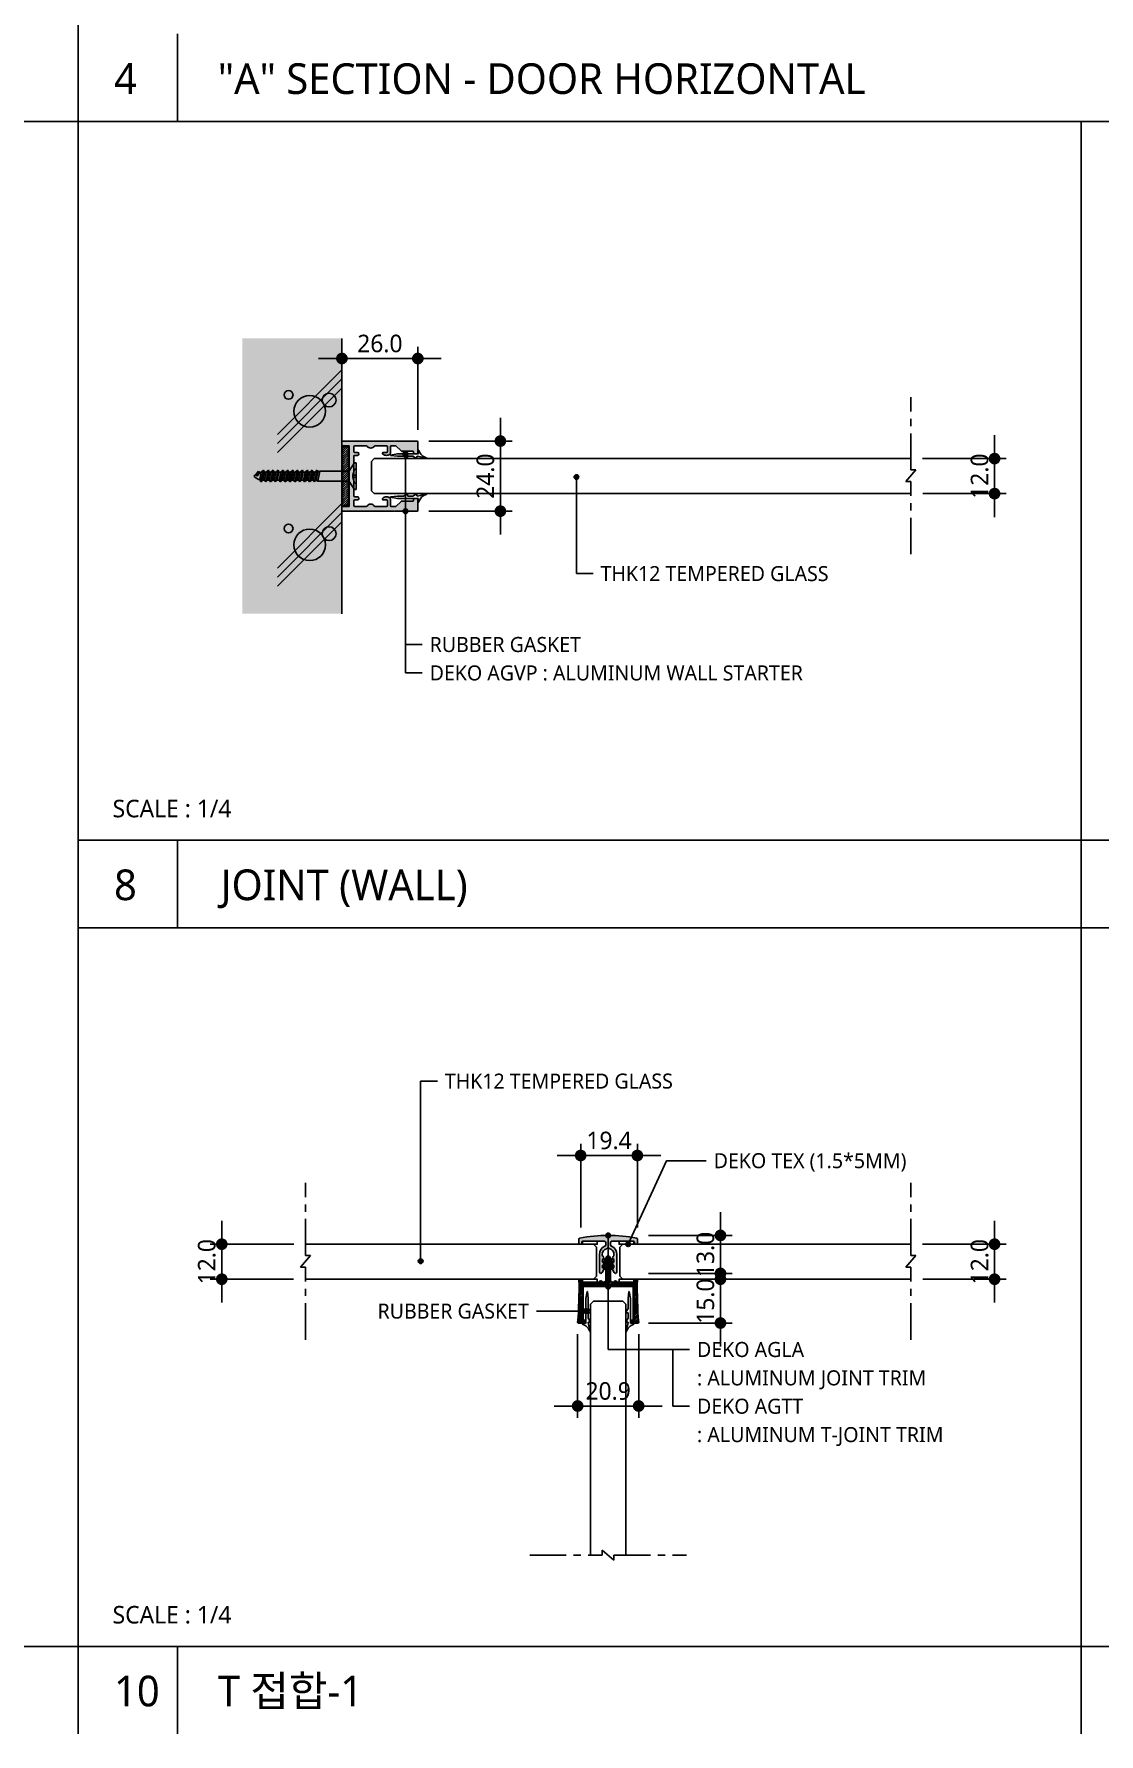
# Model space of a CAD drawing. Extents: x -3428 to 96951, y -19235 to 531574.
# Drawn here: x -2756 to -2391, y -19235 to -18653 of the extents above; entities that cross this region are included whole.
import ezdxf
from ezdxf.enums import TextEntityAlignment as Align

# ---------------------------------------------------------------- set-up
doc = ezdxf.new("R2010")
doc.units = 0
doc.header["$MEASUREMENT"] = 0
doc.header["$PDMODE"] = 3
doc.header["$PDSIZE"] = -1
doc.linetypes.add('CENTER', pattern=[2, 1.25, -0.25, 0.25, -0.25])
doc.layers.get('0').update_dxf_attribs({"linetype": 'CONTINUOUS'})
doc.layers.get('Defpoints').update_dxf_attribs({"color": 137, "linetype": 'CONTINUOUS'})
for name, color, linetype in [('01TEX', 3, 'CONTINUOUS'), ('3', 3, 'CONTINUOUS'), ('A-CEN', 1, 'CENTER'), ('A-CONC', 2, 'CONTINUOUS'), ('A-DIM', 7, 'CONTINUOUS'), ('A-LEAD', 7, 'CONTINUOUS'), ('A-PATT', 252, 'CONTINUOUS'), ('A-SECT-PCN3', 3, 'CONTINUOUS'), ('A-SECT-PCN4', 4, 'CONTINUOUS'), ('A-SECT-PCN5', 5, 'CONTINUOUS'), ('A-SECT-PCN6', 6, 'CONTINUOUS'), ('A-SECT-PCN9', 9, 'CONTINUOUS'), ('A-TEXT(재료명)', 3, 'CONTINUOUS'), ('A99-A-D', 4, 'CONTINUOUS'), ('FG_V6A$0$A99-G-D', 5, 'CONTINUOUS'), ('screw', 5, 'CONTINUOUS')]:
    doc.layers.add(name, color=color, linetype=linetype)
doc.styles.add('GAUN', font='malgun.ttf')
doc.styles.add('KSC-돋움', font='malgun.ttf')
doc.styles.add('맑은고딕', font='malgun.ttf')
doc.dimstyles.new('GAUN-4', dxfattribs={"dimscale": 4, "dimtxt": 1.5, "dimasz": 1, "dimexe": 1, "dimexo": 1, "dimgap": 0.5, "dimtad": 1, "dimdec": 1, "dimzin": 1, "dimdsep": 46, "dimlunit": 6, "dimtxsty": '맑은고딕', "dimblk": 'CJDOT', "dimcen": 0.09, "dimdle": 1, "dimclrd": 256, "dimclre": 256, "dimclrt": 3, "dimadec": 0, "dimazin": 0, "dimtfac": 1, "dimtdec": 1, "dimtix": 1, "dimtmove": 2, "dimatfit": 3, "dimfxl": 1, "dimtolj": 1, "dimtzin": 1, "dimarcsym": 0})

# ---------------------------------------------------------------- blocks, each defined once
blk = doc.blocks.new('A$C5C111C77')
at = {"layer": 'A-PATT'}
blk.add_hatch(color=256, dxfattribs=at).paths.add_polyline_path([(18.15, 24), (18, 23.85), (17.85, 24), (0.2, 24, 0.414214), (0, 23.8), (0, 22.6, 0.414214), (0.2, 22.4), (2.3, 22.4, -0.414214), (2.5, 22.2), (2.5, 12), (2.5, 1.8, -0.414214), (2.3, 1.6), (0.2, 1.6, 0.414214), (0, 1.4), (0, 0.2, 0.414214), (0.2, 0), (17.85, 0), (18, 0.15), (18.15, 0), (25.8, 0, 0.414214), (26, 0.2), (26, 4.2, 0.414214), (25.8, 4.4), (24.7, 4.4, 0.414214), (24.5, 4.2), (24.5, 3.6, -0.414214), (24.3, 3.4), (20.38, 3.4, 0.198912), (20.24, 3.34), (18.5, 1.6), (16.9, 1.6, -0.414214), (16.6, 1.9), (16.6, 4.22, 0.22525), (16.49, 4.45, 0.172838), (15.23, 4.9, 0.172007), (13.97, 4.45, 0.226097), (13.85, 4.21, 0.414214), (14.16, 3.9), (15.3, 3.9, -0.414214), (15.6, 3.6), (15.6, 1.95, -0.414214), (15.3, 1.65), (11.31, 1.65, -0.241531), (11.07, 1.78, 0.241531), (9.85, 2.4, 0.241531), (8.63, 1.78, -0.241531), (8.39, 1.65), (4.4, 1.65, -0.414214), (4.1, 1.95), (4.1, 3.6, -0.414214), (4.4, 3.9), (5.35, 3.9, 0.414214), (5.85, 4.4, 0.414214), (5.35, 4.9), (4.4, 4.9, -0.414214), (4.1, 5.2), (4.1, 11.7), (3.8, 12), (4.1, 12.3), (4.1, 18.8, -0.414214), (4.4, 19.1), (5.35, 19.1, 0.414214), (5.85, 19.6, 0.414214), (5.35, 20.1), (4.4, 20.1, -0.414214), (4.1, 20.4), (4.1, 22.05, -0.414214), (4.4, 22.35), (8.39, 22.35, -0.241531), (8.63, 22.23, 0.241531), (9.85, 21.6, 0.241531), (11.07, 22.23, -0.241531), (11.31, 22.35), (15.3, 22.35, -0.414214), (15.6, 22.05), (15.6, 20.4, -0.414214), (15.3, 20.1), (14.16, 20.1, 0.414214), (13.85, 19.79, 0.226097), (13.97, 19.55, 0.172007), (15.23, 19.1, 0.172838), (16.49, 19.55, 0.22525), (16.6, 19.78), (16.6, 22.1, -0.414214), (16.9, 22.4), (18.5, 22.4), (20.24, 20.66, 0.198912), (20.38, 20.6), (24.3, 20.6, -0.414214), (24.5, 20.4), (24.5, 19.8, 0.414214), (24.7, 19.6), (25.8, 19.6, 0.414214), (26, 19.8), (26, 23.8, 0.414214), (25.8, 24)])
at = {"layer": 'A-SECT-PCN4', "linetype": 'Continuous'}
blk.add_line((11.31, 1.65), (15.3, 1.65), dxfattribs=at)
at = {"layer": 'A99-A-D', "linetype": 'Continuous'}
for p, q in [((0, 22.6), (0, 23.8)), ((0.2, 24), (17.85, 24)), ((18, 23.85), (17.85, 24)), ((18.15, 24), (18, 23.85)), ((18.15, 24), (25.8, 24)), ((26, 23.8), (26, 19.8)), ((2.3, 22.4), (0.2, 22.4)), ((2.5, 12), (2.5, 22.2)), ((4.1, 20.4), (4.1, 22.05)), ((4.1, 18.8), (4.1, 12.3)), ((4.4, 22.35), (8.39, 22.35)), ((4.4, 20.1), (5.35, 20.1)), ((4.4, 19.1), (5.35, 19.1)), ((5.85, 19.6), (5.85, 19.6)), ((11.31, 22.35), (15.3, 22.35)), ((15.3, 20.1), (14.16, 20.1)), ((15.6, 22.05), (15.6, 20.4)), ((16.6, 19.78), (16.6, 22.1)), ((18.5, 22.4), (16.9, 22.4)), ((20.24, 20.66), (18.5, 22.4)), ((24.3, 20.6), (20.38, 20.6)), ((24.5, 19.8), (24.5, 20.4)), ((25.8, 19.6), (24.7, 19.6)), ((2.5, 12), (2.5, 1.8)), ((3.8, 12), (4.1, 12.3)), ((4.1, 11.7), (3.8, 12)), ((4.1, 11.7), (4.1, 5.2)), ((0, 1.4), (0, 0.2)), ((2.3, 1.6), (0.2, 1.6)), ((17.85, 0), (0.2, 0)), ((4.1, 3.6), (4.1, 1.95)), ((4.4, 4.9), (5.35, 4.9)), ((4.4, 3.9), (5.35, 3.9)), ((4.4, 1.65), (8.39, 1.65)), ((5.85, 4.4), (5.85, 4.4)), ((15.3, 3.9), (14.16, 3.9)), ((15.6, 1.95), (15.6, 3.6)), ((16.6, 4.22), (16.6, 1.9)), ((16.9, 1.6), (18.5, 1.6)), ((18, 0.15), (17.85, 0)), ((18.15, 0), (18, 0.15)), ((25.8, 0), (18.15, 0)), ((18.5, 1.6), (20.24, 3.34)), ((20.38, 3.4), (24.3, 3.4)), ((24.5, 3.6), (24.5, 4.2)), ((24.7, 4.4), (25.8, 4.4)), ((26, 4.2), (26, 0.2))]:
    blk.add_line(p, q, dxfattribs=at)
for centre, radius, start, end in [((0.2, 23.8), 0.2, 90, 180), ((25.8, 23.8), 0.2, 0, 90), ((0.2, 22.6), 0.2, 180, 270), ((2.3, 22.2), 0.2, 0, 90), ((4.4, 22.05), 0.3, 90, 180), ((4.4, 20.4), 0.3, 180, 270), ((4.4, 18.8), 0.3, 90, 180), ((5.35, 19.6), 0.5, 0, 90), ((5.35, 19.6), 0.5, 270, 0), ((8.39, 22.05), 0.3, 35.68533, 90), ((9.85, 23.1), 1.5, 215.68533, 270), ((9.85, 23.1), 1.5, 270, 324.31467), ((11.31, 22.05), 0.3, 90, 144.31467), ((14.16, 19.79), 0.311, 90, 180), ((14.16, 19.79), 0.311, 180, 230.96088), ((15.23, 21.1), 2, 230.96088, 270), ((15.23, 21.1), 2, 270, 309.22393), ((15.3, 22.05), 0.3, 0, 90), ((15.3, 20.4), 0.3, 270, 0), ((16.3, 19.78), 0.3, 309.22393, 0), ((16.9, 22.1), 0.3, 90, 180), ((20.38, 20.8), 0.2, 225, 270), ((24.3, 20.4), 0.2, 0, 90), ((24.7, 19.8), 0.2, 180, 270), ((25.8, 19.8), 0.2, 270, 0), ((0.2, 1.4), 0.2, 90, 180), ((0.2, 0.2), 0.2, 180, 270), ((2.3, 1.8), 0.2, 270, 0), ((4.4, 5.2), 0.3, 180, 270), ((4.4, 3.6), 0.3, 90, 180), ((4.4, 1.95), 0.3, 180, 270), ((5.35, 4.4), 0.5, 0, 90), ((5.35, 4.4), 0.5, 270, 0), ((8.39, 1.95), 0.3, 270, 324.31467), ((9.85, 0.9), 1.5, 90, 144.31467), ((9.85, 0.9), 1.5, 35.68533, 90), ((11.31, 1.95), 0.3, 215.68533, 270), ((14.16, 4.21), 0.311, 129.03912, 180), ((14.16, 4.21), 0.311, 180, 270), ((15.23, 2.9), 2, 90, 129.03912), ((15.23, 2.9), 2, 50.77607, 90), ((15.3, 3.6), 0.3, 0, 90), ((15.3, 1.95), 0.3, 270, 0), ((16.3, 4.22), 0.3, 0, 50.77607), ((16.9, 1.9), 0.3, 180, 270), ((20.38, 3.2), 0.2, 90, 135), ((24.3, 3.6), 0.2, 270, 0), ((24.7, 4.2), 0.2, 90, 180), ((25.8, 4.2), 0.2, 0, 90), ((25.8, 0.2), 0.2, 270, 0)]:
    blk.add_arc(centre, radius, start, end, dxfattribs=at)
blk = doc.blocks.new('A$C608A1E87')
at = {"layer": 'A-PATT'}
h = blk.add_hatch(color=256, dxfattribs=at)
edge = h.paths.add_edge_path()
edge.add_arc((0.3, 11.95), 0.3, 101.14117, 180)
edge.add_line((0, 11.95), (0, 10.4))
edge.add_arc((0.2, 10.4), 0.2, 180, 270)
edge.add_line((0.2, 10.2), (0.8, 10.2))
edge.add_arc((0.8, 10.4), 0.2, 270, 360)
edge.add_line((1, 10.4), (1, 11))
edge.add_arc((1.2, 11), 0.2, 90, 180, ccw=False)
edge.add_line((1.2, 11.2), (8.7, 11.2))
edge.add_arc((8.7, 10.7), 0.5, 0, 90, ccw=False)
edge.add_line((9.2, 10.7), (9.2, 9.95))
edge.add_arc((8.7, 9.95), 0.5, -68.19625, 0, ccw=False)
edge.add_arc((10, 6.7), 3, 111.80375, 180)
edge.add_line((7, 6.7), (7, 0.7))
edge.add_arc((7.5, 0.7), 0.5, 180, 270)
edge.add_arc((7.5, 0.7), 0.5, 270, 330)
edge.add_line((7.93, 0.45), (8.43, 1.31))
edge.add_arc((8, 1.56), 0.5, 330, 360)
edge.add_arc((8, 1.56), 0.5, 0, 53.1301)
edge.add_arc((8.75, 2.56), 0.75, 180, 233.1301, ccw=False)
edge.add_arc((8.75, 2.56), 0.75, 126.8699, 180, ccw=False)
edge.add_arc((8, 3.56), 0.5, 306.8699, 360)
edge.add_arc((8, 3.56), 0.5, 0, 53.1301)
edge.add_arc((8.75, 4.56), 0.75, 180, 233.1301, ccw=False)
edge.add_arc((8.75, 4.56), 0.75, 126.8699, 180, ccw=False)
edge.add_arc((8, 5.56), 0.5, 306.8699, 360)
edge.add_arc((8, 5.56), 0.5, 0, 53.1301)
edge.add_arc((8.75, 6.56), 0.75, 180, 233.1301, ccw=False)
edge.add_line((8, 6.56), (8, 6.7))
edge.add_arc((10, 6.7), 2, 106.59784, 180, ccw=False)
edge.add_arc((9.37, 8.81), 0.2, 286.59784, 333.86573)
edge.add_arc((10, 8.5), 0.5, 90, 153.86573, ccw=False)
edge.add_arc((10, 8.5), 0.5, 26.13427, 90, ccw=False)
edge.add_arc((10.63, 8.81), 0.2, 206.13427, 253.40216)
edge.add_arc((10, 6.7), 2, 0, 73.40216, ccw=False)
edge.add_line((12, 6.7), (12, 6.56))
edge.add_arc((11.25, 6.56), 0.75, -53.1301, 0, ccw=False)
edge.add_arc((12, 5.56), 0.5, 126.8699, 180)
edge.add_arc((12, 5.56), 0.5, 180, 233.1301)
edge.add_arc((11.25, 4.56), 0.75, 0, 53.1301, ccw=False)
edge.add_arc((11.25, 4.56), 0.75, -53.1301, 0, ccw=False)
edge.add_arc((12, 3.56), 0.5, 126.8699, 180)
edge.add_arc((12, 3.56), 0.5, 180, 233.1301)
edge.add_arc((11.25, 2.56), 0.75, 0, 53.1301, ccw=False)
edge.add_arc((11.25, 2.56), 0.75, -53.1301, 0, ccw=False)
edge.add_arc((12, 1.56), 0.5, 126.8699, 180)
edge.add_arc((12, 1.56), 0.5, 180, 210)
edge.add_line((11.57, 1.31), (12.07, 0.45))
edge.add_arc((12.5, 0.7), 0.5, 210, 270)
edge.add_arc((12.5, 0.7), 0.5, 270, 360)
edge.add_line((13, 0.7), (13, 6.7))
edge.add_arc((10, 6.7), 3, 0, 68.19625)
edge.add_arc((11.3, 9.95), 0.5, 180, 248.19625, ccw=False)
edge.add_line((10.8, 9.95), (10.8, 10.7))
edge.add_arc((11.3, 10.7), 0.5, 90, 180, ccw=False)
edge.add_line((11.3, 11.2), (18.8, 11.2))
edge.add_arc((18.8, 11), 0.2, 0, 90, ccw=False)
edge.add_line((19, 11), (19, 10.4))
edge.add_arc((19.2, 10.4), 0.2, 180, 270)
edge.add_line((19.2, 10.2), (19.8, 10.2))
edge.add_arc((19.8, 10.4), 0.2, 270, 360)
edge.add_line((20, 10.4), (20, 11.95))
edge.add_arc((19.7, 11.95), 0.3, 0, 78.85883)
edge.add_arc((10, -37.3), 50.5, 78.85883, 90)
edge.add_arc((10, -37.3), 50.5, 90, 101.14117)
at = {"layer": 'A-SECT-PCN3', "linetype": 'Continuous'}
for p, q in [((0, 11.95), (0, 10.4)), ((20, 10.4), (20, 11.95)), ((0.2, 10.2), (0.8, 10.2)), ((1, 10.4), (1, 11)), ((1.2, 11.2), (8.7, 11.2)), ((7, 0.7), (7, 6.7)), ((8, 6.56), (8, 6.7)), ((9.2, 10.7), (9.2, 9.95)), ((10.8, 10.7), (10.8, 9.95)), ((11.3, 11.2), (18.8, 11.2)), ((12, 6.56), (12, 6.7)), ((13, 6.7), (13, 0.7)), ((19, 11), (19, 10.4)), ((19.2, 10.2), (19.8, 10.2)), ((8.43, 1.31), (7.93, 0.45)), ((12.07, 0.45), (11.57, 1.31))]:
    blk.add_line(p, q, dxfattribs=at)
blk.add_lwpolyline([(10, 13.2, 0.048651), (0.24, 12.25)], format="xyb", dxfattribs=at)
for centre, radius, start, end in [((0.3, 11.95), 0.3, 101.14117, 180), ((10, -37.3), 50.5, 78.85883, 90), ((19.7, 11.95), 0.3, 0, 78.85883), ((0.2, 10.4), 0.2, 180, 270), ((0.8, 10.4), 0.2, 270, 0), ((1.2, 11), 0.2, 90, 180), ((10, 6.7), 3, 111.80375, 180), ((10, 6.7), 2, 106.59784, 180), ((8.75, 6.56), 0.75, 180, 233.1301), ((8, 5.56), 0.5, 0, 53.1301), ((8.7, 10.7), 0.5, 0, 90), ((8.7, 9.95), 0.5, 291.80375, 0), ((9.37, 8.81), 0.2, 286.59784, 333.86573), ((10, 8.5), 0.5, 90, 153.86573), ((10, 8.5), 0.5, 26.13427, 90), ((10.63, 8.81), 0.2, 206.13427, 253.40216), ((10, 6.7), 2, 0, 73.40216), ((11.3, 10.7), 0.5, 90, 180), ((11.3, 9.95), 0.5, 180, 248.19625), ((10, 6.7), 3, 0, 68.19625), ((12, 5.56), 0.5, 126.8699, 180), ((11.25, 6.56), 0.75, 306.8699, 0), ((18.8, 11), 0.2, 0, 90), ((19.2, 10.4), 0.2, 180, 270), ((19.8, 10.4), 0.2, 270, 0), ((7.5, 0.7), 0.5, 180, 270), ((7.5, 0.7), 0.5, 270, 330), ((8.75, 4.56), 0.75, 126.8699, 180), ((8.75, 4.56), 0.75, 180, 233.1301), ((8.75, 2.56), 0.75, 126.8699, 180), ((8.75, 2.56), 0.75, 180, 233.1301), ((8, 5.56), 0.5, 306.8699, 0), ((8, 3.56), 0.5, 0, 53.1301), ((8, 3.56), 0.5, 306.8699, 0), ((8, 1.56), 0.5, 0, 53.1301), ((8, 1.56), 0.5, 330, 0), ((12, 5.56), 0.5, 180, 233.1301), ((12, 3.56), 0.5, 126.8699, 180), ((12, 3.56), 0.5, 180, 233.1301), ((12, 1.56), 0.5, 126.8699, 180), ((12, 1.56), 0.5, 180, 210), ((11.25, 4.56), 0.75, 0, 53.1301), ((11.25, 4.56), 0.75, 306.8699, 0), ((11.25, 2.56), 0.75, 0, 53.1301), ((11.25, 2.56), 0.75, 306.8699, 0), ((12.5, 0.7), 0.5, 210, 270), ((12.5, 0.7), 0.5, 270, 0)]:
    blk.add_arc(centre, radius, start, end, dxfattribs=at)
blk = doc.blocks.new('A$C127E7CEE')
at = {"layer": 'A-SECT-PCN9'}
for p, q in [((1.27, 10.07), (1.65, 12.45)), ((1.82, 12.45), (2.06, 10.07)), ((15.92, 12.45), (15.68, 10.07)), ((16.47, 10.07), (16.09, 12.45)), ((1.27, 2.94), (1.27, 10.07)), ((2.06, 8.07), (2.06, 10.07)), ((2.06, 8.07), (2.86, 6.82)), ((2.06, 4.84), (2.06, 6.56)), ((2.16, 6.66), (2.77, 6.66)), ((15.68, 8.07), (14.89, 6.82)), ((15.58, 6.66), (14.97, 6.66)), ((15.68, 8.07), (15.68, 10.07)), ((15.68, 4.84), (15.68, 6.56)), ((16.47, 2.94), (16.47, 10.07)), ((2.06, 4.84), (2.86, 3.59)), ((2.17, 3.44), (2.77, 3.44)), ((15.68, 4.84), (14.89, 3.59)), ((15.57, 3.44), (14.97, 3.44))]:
    blk.add_line(p, q, dxfattribs=at)
for centre, radius, start, end in [((1.74, 12.39), 0.1, 32.37237, 147.62763), ((16.01, 12.39), 0.1, 32.37237, 147.62763), ((2.16, 6.56), 0.1, 90, 180), ((2.77, 6.76), 0.1, 270, 32.37237), ((14.97, 6.76), 0.1, 147.62763, 270), ((15.58, 6.56), 0.1, 0, 90), ((0.2, 2.92), 0.212, 116.19887, 243.80113), ((0.31, 0.48), 2.64, 68.55687, 94.40533), ((-1, -0.9), 3.8, 14.66718, 73.039), ((2.17, 3.34), 0.1, 90, 183.76203), ((10.13, 4.12), 8.1, 185.59601, 202.15446), ((1.08, 0.16), 1.79, 357.45842, 30.26438), ((2.77, 0.1), 0.106, 201.67968, 350.30927), ((2.77, 3.54), 0.1, 270, 32.37237), ((14.97, 3.54), 0.1, 147.62763, 270), ((16.66, 0.16), 1.79, 149.73562, 182.54158), ((14.98, 0.1), 0.106, 189.69073, 338.32032), ((18.75, -0.9), 3.8, 106.961, 165.33282), ((7.61, 4.12), 8.1, 337.84554, 354.40399), ((15.57, 3.34), 0.1, 356.23797, 90), ((17.44, 0.48), 2.64, 85.59467, 111.44313), ((17.55, 2.92), 0.212, 296.19887, 63.80113)]:
    blk.add_arc(centre, radius, start, end, dxfattribs=at)
blk = doc.blocks.new('Screw 4X40')
at = {"layer": 'screw'}
for p, q in [((598.3, 112.02), (593.69, 112.02)), ((593.69, 112.02), (593.69, 111.44)), ((593.69, 111.44), (596.42, 109.59)), ((595.94, 112.02), (595.94, 111.44)), ((595.94, 111.44), (597.99, 110.86)), ((597.99, 112.02), (597.99, 110.86)), ((597.99, 110.86), (598.6, 110.86)), ((598.3, 112.02), (602.9, 112.02)), ((598.6, 112.02), (598.6, 110.86)), ((600.65, 111.44), (598.6, 110.86)), ((602.9, 111.44), (600.17, 109.59)), ((600.65, 112.02), (600.65, 111.44)), ((602.9, 112.02), (602.9, 111.44)), ((600.17, 109.59), (596.42, 109.59)), ((596.63, 109.59), (596.63, 98.83)), ((599.96, 109.59), (599.96, 99.52)), ((599.96, 99.52), (596.63, 98.83)), ((599.96, 99.52), (599.75, 98.84)), ((600.3, 98.58), (596.3, 97.65)), ((596.3, 97.65), (596.92, 98.26)), ((596.3, 97.65), (596.92, 97.23)), ((600.3, 96.92), (596.3, 95.98)), ((596.3, 95.98), (596.92, 96.63)), ((596.3, 95.98), (596.92, 95.56)), ((600.3, 95.25), (596.3, 94.31)), ((596.3, 94.31), (596.92, 94.96)), ((596.3, 94.31), (596.92, 93.89)), ((600.3, 93.58), (596.3, 92.65)), ((596.3, 92.65), (596.92, 93.3)), ((596.63, 98.83), (596.92, 98.26)), ((599.74, 98.85), (596.92, 98.26)), ((599.67, 97.8), (596.92, 97.23)), ((596.92, 97.23), (596.92, 96.63)), ((599.67, 97.2), (596.92, 96.63)), ((599.67, 96.13), (596.92, 95.56)), ((596.92, 95.56), (596.92, 94.96)), ((599.67, 95.54), (596.92, 94.96)), ((599.67, 94.47), (596.92, 93.89)), ((596.92, 93.89), (596.92, 93.3)), ((599.67, 93.87), (596.92, 93.3)), ((600.3, 98.58), (599.67, 97.8)), ((599.67, 97.8), (599.67, 97.2)), ((600.3, 96.92), (599.67, 97.2)), ((600.3, 96.92), (599.67, 96.13)), ((599.67, 96.13), (599.67, 95.54)), ((600.3, 95.25), (599.67, 95.54)), ((600.3, 95.25), (599.67, 94.47)), ((599.67, 94.47), (599.67, 93.87)), ((600.3, 93.58), (599.67, 93.87)), ((600.3, 93.58), (599.67, 92.8)), ((600.3, 98.58), (599.74, 98.85)), ((596.3, 92.65), (596.92, 92.23)), ((600.3, 91.92), (596.3, 90.98)), ((596.3, 90.98), (596.92, 91.63)), ((596.3, 90.98), (596.92, 90.56)), ((600.3, 90.25), (596.3, 89.31)), ((596.3, 89.31), (596.92, 89.96)), ((596.3, 89.31), (596.92, 88.89)), ((600.3, 88.58), (596.3, 87.65)), ((596.3, 87.65), (596.92, 88.3)), ((596.3, 87.65), (596.92, 87.23)), ((599.67, 92.8), (596.92, 92.23)), ((596.92, 92.23), (596.92, 91.63)), ((599.67, 92.2), (596.92, 91.63)), ((599.67, 91.13), (596.92, 90.56)), ((596.92, 90.56), (596.92, 89.96)), ((599.67, 90.54), (596.92, 89.96)), ((599.67, 89.47), (596.92, 88.89)), ((596.92, 88.89), (596.92, 88.3)), ((599.67, 88.87), (596.92, 88.3)), ((599.67, 87.8), (596.92, 87.23)), ((599.67, 92.8), (599.67, 92.2)), ((600.3, 91.92), (599.67, 92.2)), ((600.3, 91.92), (599.67, 91.13)), ((599.67, 91.13), (599.67, 90.54)), ((600.3, 90.25), (599.67, 90.54)), ((600.3, 90.25), (599.67, 89.47)), ((599.67, 89.47), (599.67, 88.87)), ((600.3, 88.58), (599.67, 88.87)), ((600.3, 88.58), (599.67, 87.8)), ((599.67, 87.8), (599.67, 87.2)), ((600.3, 86.92), (596.3, 85.98)), ((596.3, 85.98), (596.92, 86.63)), ((596.3, 85.98), (596.92, 85.56)), ((600.3, 85.25), (596.3, 84.31)), ((596.3, 84.31), (596.92, 84.96)), ((596.3, 84.31), (596.92, 83.89)), ((600.3, 83.58), (596.3, 82.65)), ((596.3, 82.65), (596.92, 83.3)), ((596.3, 82.65), (596.92, 82.23)), ((600.3, 81.92), (596.3, 80.98)), ((596.3, 80.98), (596.92, 81.63)), ((596.92, 87.23), (596.92, 86.63)), ((599.67, 87.2), (596.92, 86.63)), ((599.67, 86.13), (596.92, 85.56)), ((596.92, 85.56), (596.92, 84.96)), ((599.67, 85.54), (596.92, 84.96)), ((599.67, 84.47), (596.92, 83.89)), ((596.92, 83.89), (596.92, 83.3)), ((599.67, 83.87), (596.92, 83.3)), ((599.67, 82.8), (596.92, 82.23)), ((596.92, 82.23), (596.92, 81.63)), ((599.67, 82.2), (596.92, 81.63)), ((600.3, 86.92), (599.67, 87.2)), ((600.3, 86.92), (599.67, 86.13)), ((599.67, 86.13), (599.67, 85.54)), ((600.3, 85.25), (599.67, 85.54)), ((600.3, 85.25), (599.67, 84.47)), ((599.67, 84.47), (599.67, 83.87)), ((600.3, 83.58), (599.67, 83.87)), ((600.3, 83.58), (599.67, 82.8)), ((599.67, 82.8), (599.67, 82.2)), ((600.3, 81.92), (599.67, 82.2)), ((600.3, 81.92), (599.67, 81.13)), ((596.3, 80.98), (596.92, 80.56)), ((600.3, 80.25), (596.35, 79.32)), ((596.35, 79.32), (596.92, 79.96)), ((596.35, 79.32), (597.09, 78.93)), ((599.67, 81.13), (596.92, 80.56)), ((596.92, 80.56), (596.92, 79.96)), ((599.67, 80.54), (596.92, 79.96)), ((599.63, 79.46), (597.09, 78.93)), ((599.48, 78.83), (598.3, 78.11)), ((600.05, 78.53), (598.3, 78.11)), ((598.86, 77.63), (598.3, 78.11)), ((600.05, 78.53), (598.86, 77.63)), ((600.05, 78.53), (599.48, 78.83)), ((600.3, 80.25), (599.63, 79.46)), ((599.67, 81.13), (599.67, 80.54)), ((600.3, 80.25), (599.67, 80.54))]:
    blk.add_line(p, q, dxfattribs=at)
at = {"layer": 'screw', "color": 254}
blk.add_line((598.3, 77.02), (598.3, 77.02), dxfattribs=at)
at = {"layer": 'screw'}
for centre, start, end in [((600.99, 80.07), 196.28727, 204.61709), ((600.99, 80.07), 204.61709, 228.5401), ((595.6, 80.07), 311.4599, 323.19998), ((595.6, 80.07), 342.26632, 351.35045)]:
    blk.add_arc(centre, 4.07, start, end, dxfattribs=at)
blk = doc.blocks.new('CJDOT')
blk.add_line((-2, 0), (2, 0))
at = {"const_width": 0.5}
blk.add_lwpolyline([(-0.25, 0, 1), (0.25, 0, 1)], format="xyb", close=True, dxfattribs=at)
blk = doc.blocks.new('*D33')
at = {"layer": 'A-DIM', "lineweight": -2, "transparency": 16777216}
for p, q in [((-2426.71, -18794.33), (-2426.71, -18790.33)), ((-2451.37, -18798.33), (-2422.71, -18798.33)), ((-2426.71, -18798.33), (-2426.71, -18810.33)), ((-2451.31, -18810.33), (-2422.71, -18810.33)), ((-2426.71, -18814.33), (-2426.71, -18818.33))]:
    blk.add_line(p, q, dxfattribs=at)
at = {"layer": 'Defpoints', "color": 0, "transparency": 16777216}
for p in [(-2455.37, -18798.33), (-2455.31, -18810.33), (-2426.71, -18810.33)]:
    blk.add_point(p, dxfattribs=at)
at = {"layer": 'A-DIM', "lineweight": -2, "transparency": 16777216, "xscale": 4, "yscale": 4, "zscale": 4}
for p, rotation in [((-2426.71, -18798.33), 270), ((-2426.71, -18810.33), 90)]:
    blk.add_blockref('CJDOT', p, dxfattribs=dict(at, rotation=rotation))
at = {"layer": 'A-DIM', "color": 3, "transparency": 16777216, "insert": (-2431.82, -18804.33), "char_height": 6, "attachment_point": 5, "rotation": 90, "style": '맑은고딕'}
blk.add_mtext('\\A1;12.0', dxfattribs=at)
blk = doc.blocks.new('*D34')
at = {"layer": 'A-DIM', "lineweight": -2, "transparency": 16777216}
for p, q in [((-2650.22, -18788.53), (-2650.22, -18760.06)), ((-2624.22, -18788.53), (-2624.22, -18760.06)), ((-2646.22, -18764.06), (-2628.22, -18764.06))]:
    blk.add_line(p, q, dxfattribs=at)
at = {"layer": 'Defpoints', "color": 0, "transparency": 16777216}
for p in [(-2624.22, -18764.06), (-2650.22, -18792.53), (-2624.22, -18792.53)]:
    blk.add_point(p, dxfattribs=at)
at = {"layer": 'A-DIM', "lineweight": -2, "transparency": 16777216, "xscale": 4, "yscale": 4, "zscale": 4, "rotation": 180}
blk.add_blockref('CJDOT', (-2650.22, -18764.06), dxfattribs=at)
at = {"layer": 'A-DIM', "lineweight": -2, "transparency": 16777216, "xscale": 4, "yscale": 4, "zscale": 4}
blk.add_blockref('CJDOT', (-2624.22, -18764.06), dxfattribs=at)
at = {"layer": 'A-DIM', "color": 3, "transparency": 16777216, "insert": (-2637.22, -18758.96), "char_height": 6, "attachment_point": 5, "style": '맑은고딕'}
blk.add_mtext('\\A1;26.0', dxfattribs=at)
blk = doc.blocks.new('*D35')
at = {"layer": 'A-DIM', "lineweight": -2, "transparency": 16777216}
for p, q in [((-2620.42, -18792.33), (-2591.95, -18792.33)), ((-2595.95, -18796.33), (-2595.95, -18812.33)), ((-2620.42, -18816.33), (-2591.95, -18816.33))]:
    blk.add_line(p, q, dxfattribs=at)
at = {"layer": 'Defpoints', "color": 0, "transparency": 16777216}
for p in [(-2624.42, -18792.33), (-2624.42, -18816.33), (-2595.95, -18816.33)]:
    blk.add_point(p, dxfattribs=at)
at = {"layer": 'A-DIM', "lineweight": -2, "transparency": 16777216, "xscale": 4, "yscale": 4, "zscale": 4}
for p, rotation in [((-2595.95, -18792.33), 90), ((-2595.95, -18816.33), 270)]:
    blk.add_blockref('CJDOT', p, dxfattribs=dict(at, rotation=rotation))
at = {"layer": 'A-DIM', "color": 3, "transparency": 16777216, "insert": (-2601.05, -18804.33), "char_height": 6, "attachment_point": 5, "rotation": 90, "style": '맑은고딕'}
blk.add_mtext('\\A1;24.0', dxfattribs=at)
blk = doc.blocks.new('gummiprofil_12mm')
at = {"layer": 'A-SECT-PCN9'}
for p, q in [((-7.6, 4.75), (-7.22, 7.12)), ((-7.05, 7.12), (-6.81, 4.75)), ((7.05, 7.12), (6.81, 4.75)), ((7.6, 4.75), (7.22, 7.12)), ((-7.6, -3.83), (-7.6, 4.75)), ((-6.81, 1.3), (-6.81, 4.75)), ((-6.81, 1.3), (-6.02, 0.05)), ((6.81, 1.3), (6.02, 0.05)), ((6.81, 1.3), (6.81, 4.75)), ((7.6, -3.83), (7.6, 4.75)), ((-6.81, -1.92), (-6.81, -0.2)), ((-6.81, -1.92), (-6.02, -3.17)), ((-6.71, -0.1), (-6.1, -0.1)), ((-6.7, -3.33), (-6.1, -3.33)), ((6.81, -1.92), (6.02, -3.17)), ((6.71, -0.1), (6.1, -0.1)), ((6.7, -3.33), (6.1, -3.33)), ((6.81, -1.92), (6.81, -0.2))]:
    blk.add_line(p, q, dxfattribs=at)
for centre, radius, start, end in [((-7.14, 7.07), 0.1, 32.37237, 147.62763), ((7.14, 7.07), 0.1, 32.37237, 147.62763), ((-6.1, 0), 0.1, 270, 32.37237), ((6.1, 0), 0.1, 147.62763, 270), ((-8.67, -3.84), 0.212, 116.19887, 243.80113), ((-8.57, -6.29), 2.64, 68.55687, 94.40533), ((-9.88, -7.66), 3.8, 14.66718, 73.039), ((-6.71, -0.2), 0.1, 90, 180), ((-6.7, -3.43), 0.1, 90, 183.76203), ((1.26, -2.64), 8.1, 185.59601, 202.15446), ((-7.79, -6.6), 1.79, 357.45842, 30.26438), ((-6.1, -3.23), 0.1, 270, 32.37237), ((6.1, -3.23), 0.1, 147.62763, 270), ((7.79, -6.6), 1.79, 149.73562, 182.54158), ((9.88, -7.66), 3.8, 106.961, 165.33282), ((-1.26, -2.64), 8.1, 337.84554, 354.40399), ((6.7, -3.43), 0.1, 356.23797, 90), ((6.71, -0.2), 0.1, 0, 90), ((8.57, -6.29), 2.64, 85.59467, 111.44313), ((8.67, -3.84), 0.212, 296.19887, 63.80113), ((-6.1, -6.66), 0.106, 201.67968, 350.30927), ((6.1, -6.66), 0.106, 189.69073, 338.32032)]:
    blk.add_arc(centre, radius, start, end, dxfattribs=at)
blk = doc.blocks.new('*D39')
at = {"layer": 'A-DIM', "lineweight": -2, "transparency": 16777216}
for p, q in [((-2426.71, -19063.27), (-2426.71, -19059.27)), ((-2451.37, -19067.27), (-2422.71, -19067.27)), ((-2426.71, -19067.27), (-2426.71, -19079.27)), ((-2451.31, -19079.27), (-2422.71, -19079.27)), ((-2426.71, -19083.27), (-2426.71, -19087.27))]:
    blk.add_line(p, q, dxfattribs=at)
at = {"layer": 'Defpoints', "color": 0, "transparency": 16777216}
for p in [(-2455.37, -19067.27), (-2455.31, -19079.27), (-2426.71, -19079.27)]:
    blk.add_point(p, dxfattribs=at)
at = {"layer": 'A-DIM', "lineweight": -2, "transparency": 16777216, "xscale": 4, "yscale": 4, "zscale": 4}
for p, rotation in [((-2426.71, -19067.27), 270), ((-2426.71, -19079.27), 90)]:
    blk.add_blockref('CJDOT', p, dxfattribs=dict(at, rotation=rotation))
at = {"layer": 'A-DIM', "color": 3, "transparency": 16777216, "insert": (-2431.82, -19073.27), "char_height": 6, "attachment_point": 5, "rotation": 90, "style": '맑은고딕'}
blk.add_mtext('\\A1;12.0', dxfattribs=at)
blk = doc.blocks.new('*D40')
at = {"layer": 'A-DIM', "lineweight": -2, "transparency": 16777216}
for p, q in [((-2691.36, -19063.27), (-2691.36, -19059.27)), ((-2666.7, -19067.27), (-2695.36, -19067.27)), ((-2691.36, -19067.27), (-2691.36, -19079.27)), ((-2666.76, -19079.27), (-2695.36, -19079.27)), ((-2691.36, -19083.27), (-2691.36, -19087.27))]:
    blk.add_line(p, q, dxfattribs=at)
at = {"layer": 'Defpoints', "color": 0, "transparency": 16777216}
for p in [(-2662.7, -19067.27), (-2691.36, -19079.27), (-2662.76, -19079.27)]:
    blk.add_point(p, dxfattribs=at)
at = {"layer": 'A-DIM', "lineweight": -2, "transparency": 16777216, "xscale": 4, "yscale": 4, "zscale": 4}
for p, rotation in [((-2691.36, -19067.27), 270), ((-2691.36, -19079.27), 90)]:
    blk.add_blockref('CJDOT', p, dxfattribs=dict(at, rotation=rotation))
at = {"layer": 'A-DIM', "color": 3, "transparency": 16777216, "insert": (-2696.48, -19073.27), "char_height": 6, "attachment_point": 5, "rotation": 90, "style": '맑은고딕'}
blk.add_mtext('\\A1;12.0', dxfattribs=at)
blk = doc.blocks.new('*D41')
at = {"layer": 'A-DIM', "lineweight": -2, "transparency": 16777216}
for p, q in [((-2569.49, -19098.07), (-2569.49, -19126.68)), ((-2548.59, -19098.07), (-2548.59, -19126.68)), ((-2552.59, -19122.68), (-2565.49, -19122.68))]:
    blk.add_line(p, q, dxfattribs=at)
at = {"layer": 'Defpoints', "color": 0, "transparency": 16777216}
for p in [(-2569.49, -19094.07), (-2548.59, -19094.07), (-2569.49, -19122.68)]:
    blk.add_point(p, dxfattribs=at)
at = {"layer": 'A-DIM', "lineweight": -2, "transparency": 16777216, "xscale": 4, "yscale": 4, "zscale": 4, "rotation": 180}
blk.add_blockref('CJDOT', (-2569.49, -19122.68), dxfattribs=at)
at = {"layer": 'A-DIM', "lineweight": -2, "transparency": 16777216, "xscale": 4, "yscale": 4, "zscale": 4}
blk.add_blockref('CJDOT', (-2548.59, -19122.68), dxfattribs=at)
at = {"layer": 'A-DIM', "color": 3, "transparency": 16777216, "insert": (-2559.04, -19117.58), "char_height": 6, "attachment_point": 5, "style": '맑은고딕'}
blk.add_mtext('\\A1;20.9', dxfattribs=at)
blk = doc.blocks.new('*D42')
at = {"layer": 'A-DIM', "lineweight": -2, "transparency": 16777216}
for p, q in [((-2568.45, -19061.61), (-2568.45, -19032.91)), ((-2564.45, -19036.91), (-2553.04, -19036.91)), ((-2549.04, -19061.52), (-2549.04, -19032.91))]:
    blk.add_line(p, q, dxfattribs=at)
at = {"layer": 'Defpoints', "color": 0, "transparency": 16777216}
for p in [(-2549.04, -19036.91), (-2568.45, -19065.61), (-2549.04, -19065.52)]:
    blk.add_point(p, dxfattribs=at)
at = {"layer": 'A-DIM', "lineweight": -2, "transparency": 16777216, "xscale": 4, "yscale": 4, "zscale": 4, "rotation": 180}
blk.add_blockref('CJDOT', (-2568.45, -19036.91), dxfattribs=at)
at = {"layer": 'A-DIM', "lineweight": -2, "transparency": 16777216, "xscale": 4, "yscale": 4, "zscale": 4}
blk.add_blockref('CJDOT', (-2549.04, -19036.91), dxfattribs=at)
at = {"layer": 'A-DIM', "color": 3, "transparency": 16777216, "insert": (-2558.74, -19031.8), "char_height": 6, "attachment_point": 5, "style": '맑은고딕'}
blk.add_mtext('\\A1;19.4', dxfattribs=at)
blk = doc.blocks.new('*D43')
at = {"layer": 'A-DIM', "lineweight": -2, "transparency": 16777216}
for p, q in [((-2520.58, -19060.27), (-2520.58, -19056.27)), ((-2545.28, -19064.27), (-2516.58, -19064.27)), ((-2520.58, -19064.27), (-2520.58, -19077.27)), ((-2545.21, -19077.27), (-2516.58, -19077.27)), ((-2520.58, -19081.27), (-2520.58, -19085.27))]:
    blk.add_line(p, q, dxfattribs=at)
at = {"layer": 'Defpoints', "color": 0, "transparency": 16777216}
for p in [(-2549.28, -19064.27), (-2549.21, -19077.27), (-2520.58, -19077.27)]:
    blk.add_point(p, dxfattribs=at)
at = {"layer": 'A-DIM', "lineweight": -2, "transparency": 16777216, "xscale": 4, "yscale": 4, "zscale": 4}
for p, rotation in [((-2520.58, -19064.27), 270), ((-2520.58, -19077.27), 90)]:
    blk.add_blockref('CJDOT', p, dxfattribs=dict(at, rotation=rotation))
at = {"layer": 'A-DIM', "color": 3, "transparency": 16777216, "insert": (-2525.7, -19070.77), "char_height": 6, "attachment_point": 5, "rotation": 90, "style": '맑은고딕'}
blk.add_mtext('\\A1;13.0', dxfattribs=at)
blk = doc.blocks.new('*D44')
at = {"layer": 'A-DIM', "lineweight": -2, "transparency": 16777216}
for p, q in [((-2520.58, -19075.27), (-2520.58, -19071.27)), ((-2545.21, -19079.27), (-2516.58, -19079.27)), ((-2520.58, -19094.27), (-2520.58, -19079.27)), ((-2545.28, -19094.27), (-2516.58, -19094.27)), ((-2520.58, -19098.27), (-2520.58, -19102.27))]:
    blk.add_line(p, q, dxfattribs=at)
at = {"layer": 'Defpoints', "color": 0, "transparency": 16777216}
for p in [(-2549.21, -19079.27), (-2520.58, -19079.27), (-2549.28, -19094.27)]:
    blk.add_point(p, dxfattribs=at)
at = {"layer": 'A-DIM', "lineweight": -2, "transparency": 16777216, "xscale": 4, "yscale": 4, "zscale": 4}
for p, rotation in [((-2520.58, -19079.27), 270), ((-2520.58, -19094.27), 90)]:
    blk.add_blockref('CJDOT', p, dxfattribs=dict(at, rotation=rotation))
at = {"layer": 'A-DIM', "color": 3, "transparency": 16777216, "insert": (-2525.7, -19086.77), "char_height": 6, "attachment_point": 5, "rotation": 90, "style": '맑은고딕'}
blk.add_mtext('\\A1;15.0', dxfattribs=at)

msp = doc.modelspace()

# ---------------------------------------------------------------- hatches: boundary and pattern name
at = {"layer": 'A-LEAD'}
h = msp.add_hatch(color=256, dxfattribs=at)
edge = h.paths.add_edge_path()
edge.add_arc((-2628.46, -18796.73), 0.8, 0, 360)
h = msp.add_hatch(color=256, dxfattribs=at)
edge = h.paths.add_edge_path()
edge.add_arc((-2569.93, -18804.63), 0.8, 0, 360)
h = msp.add_hatch(color=256, dxfattribs=at)
edge = h.paths.add_edge_path()
edge.add_arc((-2628.46, -18816.33), 0.8, 0, 360)
h = msp.add_hatch(color=256, dxfattribs=at)
edge = h.paths.add_edge_path()
edge.add_arc((-2559.04, -19064.27), 0.8, 0, 360)
h = msp.add_hatch(color=256, dxfattribs=at)
edge = h.paths.add_edge_path()
edge.add_arc((-2552.2, -19067.27), 0.8, 0, 360)
h = msp.add_hatch(color=256, dxfattribs=at)
edge = h.paths.add_edge_path()
edge.add_arc((-2623.25, -19073.1), 0.8, 0, 360)
h = msp.add_hatch(color=256, dxfattribs=at)
edge = h.paths.add_edge_path()
edge.add_arc((-2559.04, -19081.77), 0.8, 0, 360)
h = msp.add_hatch(color=256, dxfattribs=at)
edge = h.paths.add_edge_path()
edge.add_arc((-2566.64, -19090.17), 0.8, 0, 360)
at = {"layer": 'A-PATT'}
msp.add_hatch(color=256, dxfattribs=at).paths.add_polyline_path([(-2650.22, -18851.47), (-2650.22, -18757.18), (-2684.31, -18757.18), (-2684.31, -18851.47)])
h = msp.add_hatch(dxfattribs=at)
h.set_pattern_fill('ANSI31', color=256, scale=4, style=0)
h.set_pattern_definition([(45, (-3273.3542, -18962.84803), (-0.3535534, 0.3535534), [])])
h.paths.add_polyline_path([(-2649.97, -18814.33), (-2647.97, -18814.33), (-2647.97, -18794.33), (-2649.97, -18794.33)])
h = msp.add_hatch(dxfattribs=at)
h.set_pattern_fill('ANSI31', color=253, scale=3, style=0)
h.set_pattern_definition([(45, (-3510.2534, -26441.4039), (-0.265165043, 0.265165043), [])])
h.paths.add_polyline_path([(-2560.37, -19075.7, -0.329955), (-2560.69, -19075.27, -0.200324), (-2560.55, -19074.95, 0.200324), (-2560.24, -19074.19, 0.158616), (-2560.44, -19073.57, -0.158616), (-2560.54, -19073.27, -0.148069), (-2560.45, -19072.99), (-2559.45, -19071.49, -0.250765), (-2559.04, -19071.27, -0.250765), (-2558.62, -19071.49), (-2557.62, -19072.99, -0.148069), (-2557.54, -19073.27, -0.158616), (-2557.63, -19073.57, 0.158616), (-2557.84, -19074.19, 0.200324), (-2557.52, -19074.95, -0.200324), (-2557.39, -19075.27, -0.329955), (-2557.71, -19075.7, 0.329955), (-2558.24, -19076.42), (-2558.24, -19079.77, 0.295818), (-2557.1, -19080.27, 0.282265), (-2557.03, -19080.19, -0.845154), (-2556.04, -19080.19, 0.365977), (-2555.95, -19080.27), (-2550.24, -19080.27, 0.414214), (-2550.04, -19080.07), (-2550.04, -19079.47, -0.414214), (-2549.84, -19079.27), (-2549.24, -19079.27, -0.41941), (-2549.04, -19079.48, 0.0243), (-2548.59, -19094.04, -0.461537), (-2548.79, -19094.27), (-2551.24, -19094.27, -0.414214), (-2551.44, -19094.07), (-2551.44, -19093.47, -0.414214), (-2551.24, -19093.27), (-2550.64, -19093.27, 0.414214), (-2550.44, -19093.07), (-2550.44, -19081.97, 0.414214), (-2550.64, -19081.77), (-2567.44, -19081.77, 0.414214), (-2567.64, -19081.97), (-2567.64, -19093.07, 0.414214), (-2567.44, -19093.27), (-2566.84, -19093.27, -0.414214), (-2566.64, -19093.47), (-2566.64, -19094.07, -0.414214), (-2566.84, -19094.27), (-2569.29, -19094.27, -0.436654), (-2569.49, -19094.06, 0.024321), (-2569.04, -19079.48, -0.424723), (-2568.84, -19079.27), (-2568.24, -19079.27, -0.414214), (-2568.04, -19079.47), (-2568.04, -19080.07, 0.414214), (-2567.84, -19080.27), (-2562.13, -19080.27, 0.365977), (-2562.03, -19080.19, -0.845154), (-2561.04, -19080.19, 0.282265), (-2560.98, -19080.27, 0.295818), (-2559.84, -19079.77), (-2559.84, -19076.42, 0.329955)])

# ---------------------------------------------------------------- linework, layer by layer
at = {"layer": '3'}
for p, q in [((-2740.54, -18130.96), (-2740.54, -19234.96)), ((-3427.54, -18682.96), (-2053.54, -18682.96)), ((-2397.04, -18682.96), (-2397.04, -19234.96)), ((-2740.54, -18958.96), (-2053.54, -18958.96))]:
    msp.add_line(p, q, dxfattribs=at)
at = {"layer": '3', "color": 4}
for p, q in [((-2706.54, -18652.96), (-2706.54, -18682.96)), ((-2740.54, -18928.96), (-2053.54, -18928.96)), ((-2706.54, -18928.96), (-2706.54, -18958.96)), ((-3427.54, -19204.96), (-2053.54, -19204.96)), ((-2706.54, -19204.96), (-2706.54, -19234.96))]:
    msp.add_line(p, q, dxfattribs=at)
at = {"layer": 'A-CEN', "ltscale": 10}
for points in [[(-2455.37, -18831.06), (-2455.37, -18806.21), (-2457.12, -18806.21), (-2453.62, -18802.21), (-2455.37, -18802.21), (-2455.37, -18777.35)], [(-2662.7, -19100.01), (-2662.7, -19075.15), (-2664.45, -19075.15), (-2660.95, -19071.15), (-2662.7, -19071.15), (-2662.7, -19046.3)], [(-2455.37, -19100.01), (-2455.37, -19075.15), (-2457.12, -19075.15), (-2453.62, -19071.15), (-2455.37, -19071.15), (-2455.37, -19046.3)], [(-2585.89, -19173.73), (-2561.04, -19173.73), (-2561.04, -19171.98), (-2557.04, -19175.48), (-2557.04, -19173.73), (-2532.18, -19173.73)]]:
    msp.add_lwpolyline(points, dxfattribs=at)
at = {"layer": 'A-CONC'}
msp.add_line((-2650.22, -18851.47), (-2650.22, -18757.18), dxfattribs=at)
at = {"layer": 'A-LEAD'}
for p, q in [((-2628.46, -18796.73), (-2628.46, -18871.7)), ((-2569.93, -18837.7), (-2569.93, -18804.63)), ((-2569.93, -18837.7), (-2564.22, -18837.7)), ((-2628.46, -18861.98), (-2622.74, -18861.98)), ((-2628.46, -18861.98), (-2622.74, -18861.98)), ((-2628.46, -18871.7), (-2622.74, -18871.7)), ((-2623.25, -19011.45), (-2617.54, -19011.45)), ((-2623.25, -19011.45), (-2623.25, -19073.1)), ((-2559.04, -19103.32), (-2559.04, -19064.27)), ((-2566.64, -19090.17), (-2583.62, -19090.17)), ((-2559.04, -19103.32), (-2531.18, -19103.32)), ((-2536.9, -19122.75), (-2536.9, -19103.32)), ((-2536.9, -19122.75), (-2531.18, -19122.75))]:
    msp.add_line(p, q, dxfattribs=at)
msp.add_lwpolyline([(-2552.2, -19067.27), (-2539.03, -19038.69), (-2525.47, -19038.69)], dxfattribs=at)
for centre in [(-2628.46, -18796.73), (-2569.93, -18804.63), (-2628.46, -18816.33), (-2559.04, -19064.27), (-2552.2, -19067.27), (-2623.25, -19073.1), (-2559.04, -19081.77), (-2566.64, -19090.17)]:
    msp.add_circle(centre, 0.8, dxfattribs=at)
at = {"layer": 'A-PATT', "color": 5}
for p, q in [((-2650.22, -18767.94), (-2672.31, -18790.03)), ((-2650.22, -18771.06), (-2672.31, -18793.15)), ((-2650.22, -18774.18), (-2672.29, -18796.25)), ((-2650.22, -18813.68), (-2672.31, -18835.78)), ((-2650.22, -18816.81), (-2672.31, -18838.9)), ((-2650.22, -18819.93), (-2672.29, -18842))]:
    msp.add_line(p, q, dxfattribs=at)
for centre, radius in [((-2668.47, -18776.52), 1.5), ((-2661.26, -18782.11), 5.41), ((-2654.6, -18778.28), 2.36), ((-2668.47, -18822.27), 1.5), ((-2654.6, -18824.03), 2.36), ((-2661.26, -18827.85), 5.41)]:
    msp.add_circle(centre, radius, dxfattribs=at)
at = {"layer": 'A-SECT-PCN5'}
for points in [[(-2455.37, -18810.33), (-2639.12, -18810.33), (-2640.12, -18809.33), (-2640.12, -18799.33), (-2639.12, -18798.33), (-2455.37, -18798.33)], [(-2662.7, -19079.27), (-2564.04, -19079.27), (-2563.04, -19078.27), (-2563.04, -19068.27), (-2564.04, -19067.27), (-2662.7, -19067.27)], [(-2455.37, -19079.27), (-2554.04, -19079.27), (-2555.04, -19078.27), (-2555.04, -19068.27), (-2554.04, -19067.27), (-2455.37, -19067.27)], [(-2565.04, -19173.73), (-2565.04, -19087.77), (-2564.04, -19086.77), (-2554.04, -19086.77), (-2553.04, -19087.77), (-2553.04, -19173.73)]]:
    msp.add_lwpolyline(points, dxfattribs=at)
at = {"layer": 'A-SECT-PCN6'}
for points in [[(-2649.97, -18794.33), (-2647.97, -18794.33), (-2647.97, -18814.33), (-2649.97, -18814.33)], [(-2567.79, -19066.27), (-2562.79, -19066.27), (-2562.79, -19067.27), (-2567.79, -19067.27)], [(-2550.28, -19066.27), (-2555.28, -19066.27), (-2555.28, -19067.27), (-2550.28, -19067.27)], [(-2567.79, -19080.27), (-2562.79, -19080.27), (-2562.79, -19079.27), (-2567.79, -19079.27)], [(-2550.28, -19080.27), (-2555.28, -19080.27), (-2555.28, -19079.27), (-2550.28, -19079.27)]]:
    msp.add_lwpolyline(points, close=True, dxfattribs=at)
at = {"layer": 'A99-A-D', "linetype": 'Continuous'}
msp.add_lwpolyline([(-2568.04, -19080.07, 0.414214), (-2567.84, -19080.27), (-2562.13, -19080.27, 0.365977), (-2562.03, -19080.19, -0.845154), (-2561.04, -19080.19, 0.365977), (-2560.95, -19080.27, 0.28864), (-2559.84, -19079.77), (-2559.84, -19076.42, 0.329955), (-2560.37, -19075.7, -0.329955), (-2560.69, -19075.27, -0.200324), (-2560.55, -19074.95, 0.200324), (-2560.24, -19074.19, 0.158616), (-2560.44, -19073.57, -0.158616), (-2560.54, -19073.27, -0.148069), (-2560.45, -19072.99), (-2559.45, -19071.49, -0.250765), (-2559.04, -19071.27, -0.250765), (-2558.62, -19071.49), (-2557.62, -19072.99, -0.148069), (-2557.54, -19073.27, -0.158616), (-2557.63, -19073.57, 0.158616), (-2557.84, -19074.19, 0.200324), (-2557.52, -19074.95, -0.200324), (-2557.39, -19075.27, -0.329955), (-2557.71, -19075.7, 0.329955), (-2558.24, -19076.42), (-2558.24, -19079.77, 0.28864), (-2557.13, -19080.27, 0.365977), (-2557.03, -19080.19, -0.845154), (-2556.04, -19080.19, 0.365977), (-2555.95, -19080.27), (-2550.24, -19080.27, 0.414214), (-2550.04, -19080.07), (-2550.04, -19079.47, -0.414214), (-2549.84, -19079.27), (-2549.24, -19079.27, -0.414214), (-2549.04, -19079.47, 0.024359), (-2548.59, -19094.07, -0.414214), (-2548.79, -19094.27), (-2551.24, -19094.27, -0.414214), (-2551.44, -19094.07), (-2551.44, -19093.47, -0.414214), (-2551.24, -19093.27), (-2550.64, -19093.27, 0.414214), (-2550.44, -19093.07), (-2550.44, -19081.97, 0.414214), (-2550.64, -19081.77), (-2567.44, -19081.77, 0.414214), (-2567.64, -19081.97), (-2567.64, -19093.07, 0.414214), (-2567.44, -19093.27), (-2566.84, -19093.27, -0.414214), (-2566.64, -19093.47), (-2566.64, -19094.07, -0.414214), (-2566.84, -19094.27), (-2569.29, -19094.27, -0.414214), (-2569.49, -19094.07, 0.024359), (-2569.04, -19079.47, -0.414214), (-2568.84, -19079.27), (-2568.24, -19079.27, -0.414214), (-2568.04, -19079.47)], format="xyb", close=True, dxfattribs=at)

# ---------------------------------------------------------------- block references
at = {"layer": 'A-SECT-PCN3'}
msp.add_blockref('A$C608A1E87', (-2569.04, -19077.47), dxfattribs=at)
at = {"layer": 'A-SECT-PCN9', "xscale": -1, "rotation": 90}
msp.add_blockref('A$C127E7CEE', (-2621.1, -18795.46), dxfattribs=at)
at = {"layer": 'A-SECT-PCN9'}
msp.add_blockref('gummiprofil_12mm', (-2559.04, -19090.63), dxfattribs=at)
at = {"layer": 'FG_V6A$0$A99-G-D'}
msp.add_blockref('A$C5C111C77', (-2650.22, -18816.33), dxfattribs=at)
at = {"layer": 'screw', "xscale": -1, "rotation": 270}
msp.add_blockref('Screw 4X40', (-2757.31, -19402.63), dxfattribs=at)

# ---------------------------------------------------------------- texts
at = {"layer": '01TEX', "style": 'GAUN'}
for s, p in [('4', (-2728.26, -18673.5)), ('"A" SECTION - DOOR HORIZONTAL', (-2692.72, -18673.5)), ('8', (-2728.26, -18949.5)), ('JOINT (WALL)', (-2691.76, -18949.5)), ('10', (-2728.26, -19225.5)), ('T 접합-1', (-2692.72, -19225.5))]:
    msp.add_text(s, height=10.5, dxfattribs=at).set_placement(p)
at = {"layer": 'A-TEXT(재료명)', "style": 'KSC-돋움'}
for s, height, p in [('THK12 TEMPERED GLASS', 5.1429, (-2561.65, -18840.26)), ('RUBBER GASKET', 5.1429, (-2620.17, -18864.54)), ('DEKO AGVP : ALUMINUM WALL STARTER', 5.1429, (-2620.17, -18874.27)), ('SCALE : 1/4', 6, (-2728.74, -18921.13)), ('THK12 TEMPERED GLASS', 5.1429, (-2614.97, -19014.01)), ('DEKO TEX (1.5*5MM)', 5.1429, (-2522.9, -19041.26)), ('DEKO AGLA', 5.143, (-2528.61, -19105.9)), (': ALUMINUM JOINT TRIM ', 5.1429, (-2528.61, -19115.61)), ('DEKO AGTT', 5.143, (-2528.61, -19125.32)), (': ALUMINUM T-JOINT TRIM ', 5.1429, (-2528.61, -19135.04)), ('SCALE : 1/4', 6, (-2728.74, -19197.13))]:
    msp.add_text(s, height=height, dxfattribs=at).set_placement(p)
msp.add_text('RUBBER GASKET', height=5.1429, dxfattribs=at).set_placement((-2586.19, -19090.18), align=Align.MIDDLE_RIGHT)

# ---------------------------------------------------------------- dimensions: what is measured, and where the dimension line sits
at = {"layer": 'A-DIM'}
for base, p1, p2, angle, picture, middle in [((-2624.22, -18764.06), (-2650.22, -18792.53), (-2624.22, -18792.53), 180, '*D34', (-2637.22, -18758.96)), ((-2595.95, -18816.33), (-2624.42, -18792.33), (-2624.42, -18816.33), 90, '*D35', (-2601.05, -18804.33)), ((-2426.71, -18810.33), (-2455.37, -18798.33), (-2455.31, -18810.33), 90, '*D33', (-2431.82, -18804.33)), ((-2549.04, -19036.91), (-2568.45, -19065.61), (-2549.04, -19065.52), 180, '*D42', (-2558.74, -19031.8)), ((-2691.36, -19079.27), (-2662.7, -19067.27), (-2662.76, -19079.27), 90, '*D40', (-2696.48, -19073.27)), ((-2520.58, -19077.27), (-2549.28, -19064.27), (-2549.21, -19077.27), 90, '*D43', (-2525.7, -19070.77)), ((-2426.71, -19079.27), (-2455.37, -19067.27), (-2455.31, -19079.27), 90, '*D39', (-2431.82, -19073.27)), ((-2520.58, -19079.27), (-2549.28, -19094.27), (-2549.21, -19079.27), 270, '*D44', (-2525.7, -19086.77))]:
    dim = msp.add_linear_dim(base=base, p1=p1, p2=p2, angle=angle, dimstyle='GAUN-4', dxfattribs=at)
    dim.commit()
    dim.dimension.update_dxf_attribs({"geometry": picture, "text_midpoint": middle})
dim = msp.add_linear_dim(base=(-2569.49, -19122.68), p1=(-2548.59, -19094.07), p2=(-2569.49, -19094.07), dimstyle='GAUN-4', dxfattribs=at)
dim.commit()
dim.dimension.update_dxf_attribs({"geometry": '*D41', "text_midpoint": (-2559.04, -19117.58)})

doc.saveas('drawing.dxf')
